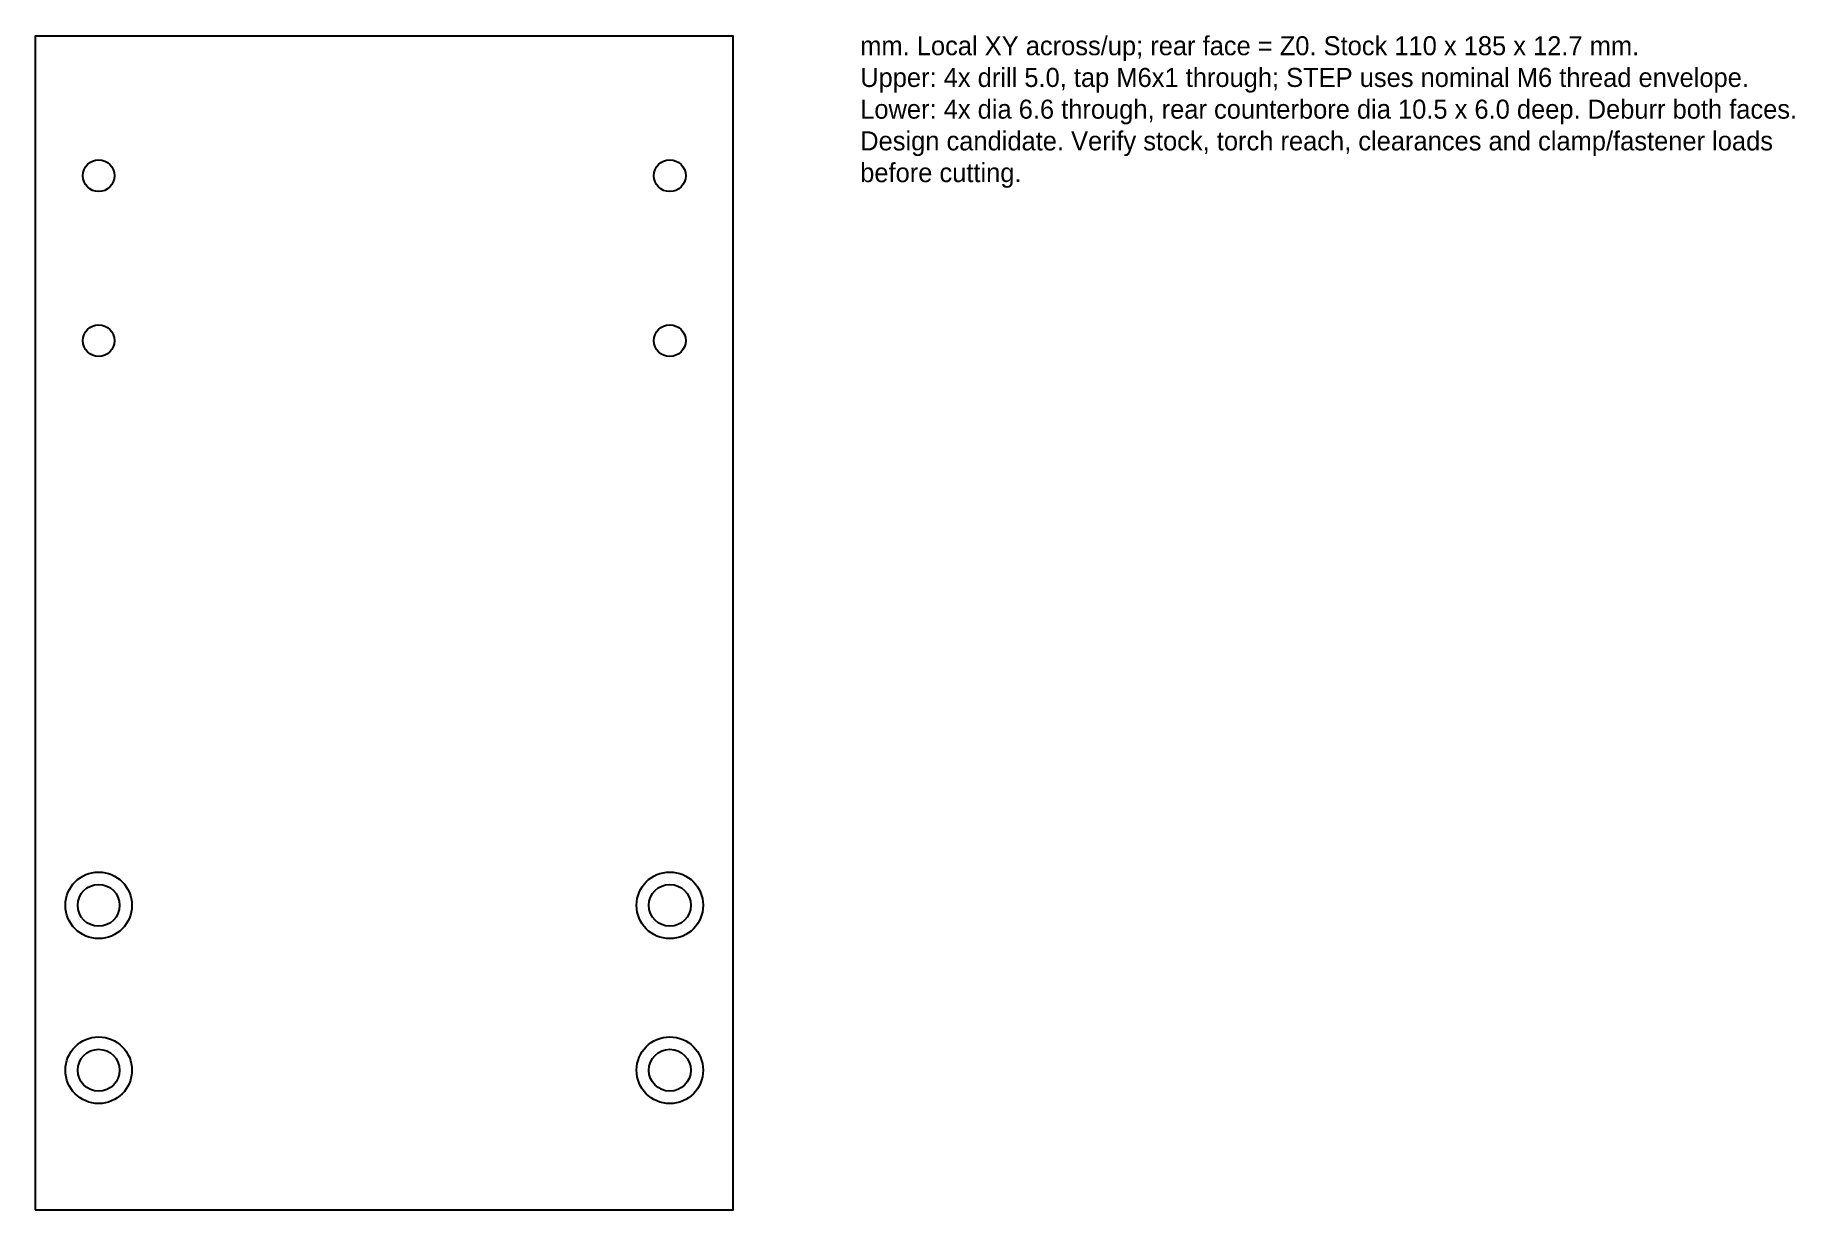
# Model space of a CAD drawing. Header units: millimetres. Extents: x 0 to 277, y 0 to 185.
import ezdxf

# ---------------------------------------------------------------- set-up
doc = ezdxf.new("R2010")
doc.units = ezdxf.units.MM
for name, color, linetype in [('CB_REAR_10p5_DEPTH_6', 7, 'Continuous'), ('CUT_HOLES', 7, 'Continuous'), ('CUT_OUTER', 7, 'Continuous'), ('DRILL_5p0_TAP_M6x1_THRU', 7, 'Continuous'), ('MACHINING_NOTES', 7, 'Continuous')]:
    doc.layers.add(name, color=color, linetype=linetype)

msp = doc.modelspace()

# ---------------------------------------------------------------- linework, layer by layer
at = {"layer": 'CB_REAR_10p5_DEPTH_6'}
for centre in [(10, 48), (100, 48), (10, 22), (100, 22)]:
    msp.add_circle(centre, 5.25, dxfattribs=at)
at = {"layer": 'CUT_HOLES'}
for centre in [(10, 48), (100, 48), (10, 22), (100, 22)]:
    msp.add_circle(centre, 3.3, dxfattribs=at)
at = {"layer": 'CUT_OUTER'}
msp.add_lwpolyline([(0, 0), (110, 0), (110, 185), (0, 185)], close=True, dxfattribs=at)
at = {"layer": 'DRILL_5p0_TAP_M6x1_THRU'}
for centre in [(10, 163), (100, 163), (10, 137), (100, 137)]:
    msp.add_circle(centre, 2.5, dxfattribs=at)

# ---------------------------------------------------------------- texts
at = {"layer": 'MACHINING_NOTES', "insert": (130, 185), "char_height": 3, "width": 150, "attachment_point": 1}
msp.add_mtext('mm. Local XY across/up; rear face = Z0. Stock 110 x 185 x 12.7 mm.\\PUpper: 4x drill 5.0, tap M6x1 through; STEP uses nominal M6 thread envelope.\\PLower: 4x dia 6.6 through, rear counterbore dia 10.5 x 6.0 deep. Deburr both faces.\\PDesign candidate. Verify stock, torch reach, clearances and clamp/fastener loads before cutting.', dxfattribs=at)

doc.saveas('drawing.dxf')
